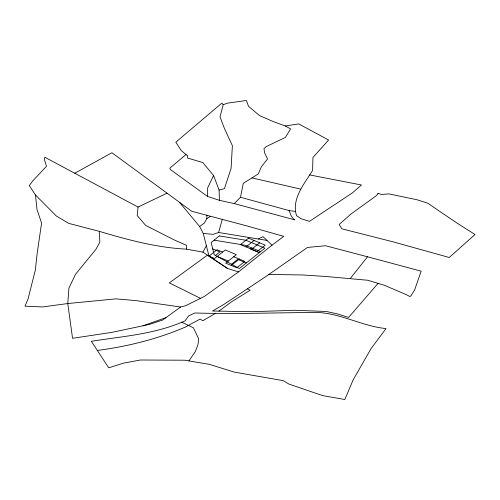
<?xml version="1.0" encoding="UTF-8"?>
<svg xmlns="http://www.w3.org/2000/svg" width="500" height="500" viewBox="0 0 500 500"><rect width="100%" height="100%" fill="white"/><g stroke="black" fill="none" stroke-linecap="round" stroke-linejoin="round"><path stroke-width="0.75" d="M309.644 174.925L361.481 184.988L352.381 192.913L309.5 221.325L301.05 218.719L296.55 215.669C291.156 199.15 304.488 183.544 312.625 170.394L312.931 157.531L328.606 140.019L298.738 123.925L285.25 125.956L272.906 121.438L259.45 115.556L248.506 106.269L246.394 100.494L227.625 103.119L223.206 104.688L220.025 116.869L224.369 128.325L232.381 145.669L231.081 168.4L224.438 188.612L219.094 190.069L219.419 200.325L234.231 203.588L294.825 219.869L293.8 219.306L291.306 216.1L289.056 210.55L240.494 197.275L234.231 203.588M74.737 173.238L111.912 152.738L191.713 211.275L247.463 226.069L283.756 236.369L272.013 245.169L238.538 271.881L227.55 268.469L202.925 252.131L186.456 249.144L186.55 245.35L174.037 239.85L145.625 225.369L137.188 215.494L138.056 207.069L167.05 193.181M219.419 200.325L207.456 196.4L207.7 187.738L213.588 175.538L202.844 162.562L187.525 158.031L187.694 155.912L181.2 150.538L175.825 142.175L221.825 103.144L223.206 104.688M227.55 268.469L209 256.163L203.25 233.369L199.619 226.506L204.394 223.025L206.756 218.75L206.944 215.231M240.494 197.275L243.275 183.331L258.25 173.962L261.431 166.644L267.55 159.012L264.644 152.969L263.975 148.669L266.244 146.588L285.431 137.406L290.581 128.894L285.25 125.956M203.25 233.369L213.181 234.369L218.606 232.494L222.206 219.65M206.369 245.731L202.925 252.131M188.919 360.906L195.381 351.512L197.969 344.6L198.675 338.794L193.375 327.769L181.788 322.244C153.05 334.369 121.775 336.45 91.312 341.3L108.713 367.806L123.769 363.088L140.425 360.006L184.781 360.206L209.488 364.381L234.312 372.106L283.206 380.656L289.025 384.113L322.762 395.644L344.837 399.506L353.113 379.925L371.1 348.531L386.044 328.569C360.694 326.112 337.844 311.438 312.081 312.481C273.012 312.787 233.956 314.163 194.881 312.981L188.669 315.85L184.963 320.969L181.788 322.244M350.244 278.562L367.512 256.788L421.163 271.175L414.6 290.019L411.094 295.613L409.913 296.606L406.656 294.781L384.344 285.269L367.8 280.256L325.531 276.456L302.95 274.988L268.931 274.4M378.044 283.363L348.6 317.438L337.713 313.988L326.35 311.481L295.194 310.294L252.1 311.675L212.506 311.025L223.694 304.538L265.425 276.85L307.525 247.419L325.6 245.744L367.512 256.788M186.006 154.519L169.831 168.162L170.144 169.363L207.456 196.4M215.438 255.456L219.887 251.9L212.725 248.906M246.019 246.919L254.075 240.494M231.537 264.256L237.694 259.344L246.331 262.95M251.906 248.006L250.581 249.062L259.219 252.669M231.25 265.462L239.306 259.037M251.581 249.244L259.637 242.819M218.931 311.131L231.506 301.819L250.131 290.244L247.375 288.825M207.456 255.144L169.319 282.906L200.5 298.337M238.538 271.881L204.506 296.344L185.631 305.731L180.625 307.019L162.719 320L149.394 324.419L111.919 332.362L72.544 338.306L67.775 303.538L68.913 288.144L75.5 274.3L95.856 249.431L99.844 242.2L99.25 231.325L68.731 223.388L56.319 215.994L35.487 194.988L29.281 185.594L32.644 181.038L46.481 166.287L44.269 159.006L44.769 157.219L138.056 207.069M206.756 218.75L210.181 216.481M215.837 313.181L202.812 320.725L200.069 319.1L185.325 327.081A232.694 134.344 0 0 1 150.281 339.556A232.256 134.094 0 0 1 98.688 350.269L97.3 350.425M258.294 238.988L263.006 236.637L272.013 245.169M165.906 317.688L142.969 325.781M289.056 210.55L295.169 211.388M180.625 307.019L136.037 300.613L115.944 298.863L67.775 303.538L42.625 306.956L25 306.163L28.056 298.925L35.369 269.956L37.069 254.094L41.575 223.106L36.981 209.462L35.487 194.988M186.456 249.144C156.65 247.644 127.769 239.825 99.25 231.325M218.606 232.494L266.988 240.413M214.081 240.156L245.356 245.275L260.544 251.619M251.969 177.894L300.819 189.15M222.613 252.062L217.05 249.737L208.994 256.163L214.556 258.488L225.225 249.981L236.35 254.631L225.688 263.137L236.819 267.787L244.869 261.363L233.744 256.712M217.169 256.406L228.3 261.056M199.619 226.506L179.462 202.288M213.588 175.538L219.094 190.069M378.038 193.275L376.75 195.381L351.175 213.875L339.175 224.444L341.869 228.806L393.587 241.975L449.263 257.488L475 234.488L456.981 223.069L427.706 203.175L417.163 199.788L388.981 193.906L381.406 194.45L378.038 193.275M219.387 235.919L211.112 242.525L214.206 254.781L239.344 268.525L264.875 248.162L246.006 240.275L219.387 235.919M248.506 238.169L240.456 244.594L257.15 251.569L265.2 245.144L248.506 238.169"/></g></svg>
